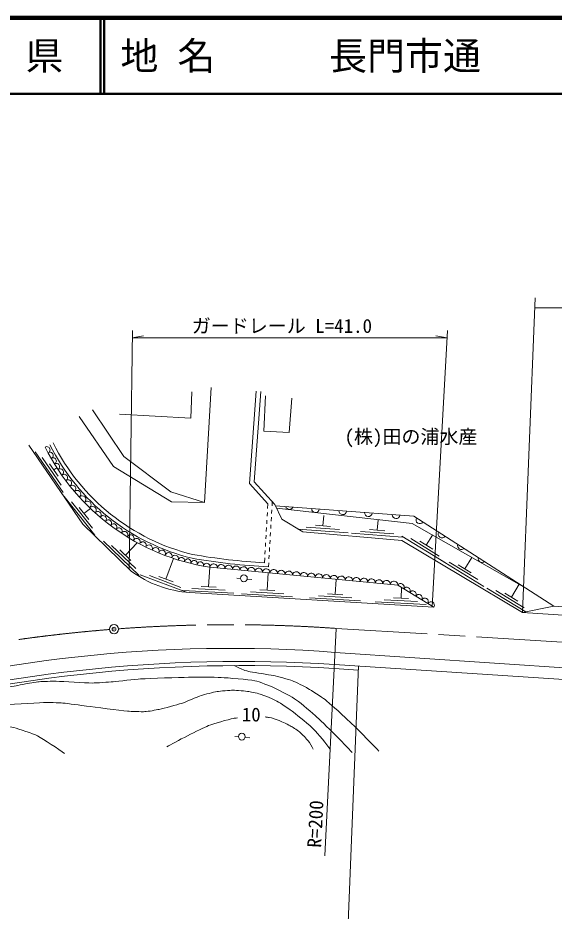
# Model space of a CAD drawing. Units: millimetres, scale not verified. Extents: x 40000 to 680000, y 20000 to 380000.
# Drawn here: x 356875 to 427466, y 262378 to 380000 of the extents above; entities that cross this region are included whole.
import ezdxf
from ezdxf.enums import TextEntityAlignment as Align

# ---------------------------------------------------------------- set-up
doc = ezdxf.new("R2010")
doc.units = ezdxf.units.MM
doc.header["$LTSCALE"] = 1000
doc.header["$PDMODE"] = 32
doc.header["$PDSIZE"] = 500
doc.linetypes.add('CHAIN', pattern=[18.5, 12, -1.5, 3.5, -1.5])
for name, color, linetype, lineweight in [('M-BGD', 7, 'Continuous', 13), ('M-BMK', 2, 'CHAIN', 13), ('M-STR-HTXT', 7, 'Continuous', 13), ('M-TTL', 2, 'Continuous', 140), ('M-TTL-LINE', 7, 'Continuous', 50), ('M-TTL-TXT', 7, 'Continuous', 13), ('M-WORK', 1, 'Continuous', 13)]:
    doc.layers.add(name, color=color, linetype=linetype, lineweight=lineweight)
doc.styles.add('ＭＳ ゴシック', font='')
doc.styles.get('ＭＳ ゴシック').set_extended_font_data('MS Gothic')

msp = doc.modelspace()

# ---------------------------------------------------------------- linework, layer by layer
at = {"layer": 'M-BGD'}
msp.add_circle((369537, 299509), 600, dxfattribs=at)
msp.add_point((369537, 299509), dxfattribs=at)
at = {"layer": 'M-BMK'}
msp.add_line((398790, 299604), (468841, 295374), dxfattribs=at)
for start, end in [(85.97175, 94.22915), (94.57466, 105.79814)]:
    msp.add_arc((384811, 101099), 198997, start, end, dxfattribs=at)
at = {"layer": 'M-STR-HTXT'}
for p, q in [((423313, 301701), (424986, 343121)), ((424933, 341813), (448675, 341813)), ((371947, 338823), (371514, 307423)), ((413436, 338823), (411391, 302429)), ((373434, 338130), (371934, 337880)), ((371934, 337880), (413383, 337880)), ((411883, 338130), (413383, 337880)), ((400039, 252756), (401728, 294663))]:
    msp.add_line(p, q, dxfattribs=at)
at = {"layer": 'M-TTL'}
msp.add_line((680000, 380000), (40000, 380000), dxfattribs=at)
at = {"layer": 'M-TTL-LINE'}
for p, q in [((367750, 380000), (367750, 370000)), ((368250, 380000), (368250, 370000)), ((40000, 370000), (680000, 370000))]:
    msp.add_line(p, q, dxfattribs=at)
at = {"layer": 'M-WORK'}
for p, q in [((362838, 317497), (359145, 322870)), ((362569, 318472), (360076, 322098)), ((362161, 319647), (361028, 321296)), ((361594, 320472), (362015, 320761)), ((367026, 311869), (362968, 316971)), ((366690, 312822), (363950, 316266)), ((366201, 313967), (364956, 315532)), ((365578, 314750), (366415, 315415)), ((389792, 316023), (389754, 315374)), ((390307, 315237), (390278, 314738)), ((390368, 316282), (390336, 315737)), ((389725, 314875), (389695, 314376)), ((390248, 314239), (390219, 313740)), ((397040, 313109), (397144, 314487)), ((389608, 312878), (389578, 312379)), ((389666, 313877), (389637, 313377)), ((390190, 313241), (390160, 312742)), ((399209, 312615), (394821, 312945)), ((398037, 313034), (396043, 313184)), ((404180, 312542), (404283, 313920)), ((389549, 311880), (389520, 311381)), ((390131, 312243), (390102, 311743)), ((400345, 312199), (393746, 312695)), ((407485, 311632), (400776, 312136)), ((406349, 312048), (401961, 312378)), ((405177, 312467), (403183, 312617)), ((413154, 308243), (407418, 311758)), ((410631, 310563), (411451, 311902)), ((372859, 306592), (368129, 311081)), ((371024, 309244), (372592, 310896)), ((389490, 310882), (389461, 310383)), ((390073, 311244), (390043, 310745)), ((412334, 309133), (408583, 311432)), ((411483, 310041), (409778, 311086)), ((372392, 307490), (369201, 310519)), ((371749, 308555), (370298, 309932)), ((389432, 309883), (389403, 309384)), ((390014, 310246), (389985, 309747)), ((376363, 306091), (377380, 308812)), ((389373, 308885), (389335, 308236)), ((389897, 308249), (389865, 307704)), ((389956, 309248), (389926, 308749)), ((418230, 305140), (412494, 308655)), ((417410, 306030), (413659, 308329)), ((415707, 307460), (416628, 308963)), ((381987, 305088), (382131, 307664)), ((416560, 306938), (414854, 307983)), ((379088, 304367), (372980, 306650)), ((378308, 305011), (374186, 306552)), ((377299, 305740), (375426, 306441)), ((385691, 306221), (386175, 306176)), ((387062, 306095), (387680, 306038)), ((389708, 304632), (389836, 306924)), ((398651, 304103), (398761, 306068)), ((384165, 304635), (379772, 304881)), ((382986, 305032), (380989, 305143)), ((390706, 304576), (388709, 304687)), ((407319, 303583), (407396, 304963)), ((423743, 301788), (418625, 304924)), ((421838, 303729), (422873, 305418)), ((385309, 304241), (378591, 304616)), ((411636, 302414), (379484, 304335)), ((393030, 303785), (386312, 304160)), ((391886, 304179), (387493, 304425)), ((401973, 303257), (395255, 303632)), ((400829, 303651), (396436, 303897)), ((399649, 304048), (397653, 304159)), ((408317, 303528), (406320, 303639)), ((423542, 302298), (419790, 304597)), ((422691, 303207), (420986, 304252)), ((410641, 302737), (403923, 303112)), ((409497, 303131), (405104, 303377)), ((423313, 301701), (427422, 302532)), ((518676, 296558), (427422, 302532)), ((397295, 269663), (398790, 299604)), ((509327, 288924), (398633, 296455)), ((401706, 294122), (398527, 294332)), ((509248, 287541), (398554, 294873)), ((385426, 285374), (385910, 285330)), ((386796, 285249), (387415, 285192))]:
    msp.add_line(p, q, dxfattribs=at)
for points in [[(366716, 328369), (370834, 322260), (376989, 317587), (381431, 316198), (382311, 331330)], [(379784, 330738), (379664, 327298), (370267, 327817)], [(389792, 316023), (387377, 318673), (388242, 330862)], [(517973, 295504), (423313, 301701), (407420, 311198), (394373, 312310), (391630, 313995), (390704, 315912), (387994, 318887), (388840, 330820)], [(389493, 330212), (389231, 325593), (392587, 325390), (392941, 329910)], [(381431, 316198), (377082, 316291), (369446, 320918), (364957, 327489)], [(371801, 307146), (365408, 313331), (358328, 323743)], [(427422, 302532), (409009, 314393), (390791, 315733)], [(390934, 315437), (408800, 313406), (423450, 305091)], [(411636, 302414), (406876, 305290), (382150, 307661)]]:
    msp.add_lwpolyline(points, dxfattribs=at)
for centre in [(386625, 306203), (386359, 285356)]:
    msp.add_circle(centre, 450, dxfattribs=at)
for centre, radius, start, end in [((360680, 323117), 425, 299.83142, 119.83142), ((386588, 336505), 29184, 206.49517, 261.25369), ((386588, 336505), 28484, 206.49517, 256.21305), ((386553, 336513), 27984, 206.49517, 256.21305), ((361102, 322381), 425, 299.83142, 119.83142), ((361525, 321644), 425, 299.83142, 119.83142), ((361947, 320907), 425, 299.83142, 119.83142), ((362428, 320177), 451, 306.71513, 126.71513), ((362968, 319453), 451, 306.71513, 126.71513), ((363508, 318730), 451, 306.71513, 126.71513), ((364048, 318006), 451, 306.71513, 126.71513), ((364659, 317292), 491, 314.11934, 134.11934), ((365342, 316587), 491, 314.11934, 134.11934), ((366026, 315883), 491, 314.11934, 134.11934), ((366709, 315178), 491, 314.11934, 134.11934), ((392625, 315772), 500, 196.09708, 335.49047), ((396050, 315359), 500, 177.25833, 354.32922), ((367396, 314558), 437, 322.27021, 142.27021), ((368088, 314023), 437, 322.27021, 142.27021), ((399646, 315082), 500, 175.79377, 355.79377), ((403016, 314834), 500, 175.79377, 355.79377), ((406663, 314566), 500, 175.79377, 355.79377), ((409783, 313895), 500, 147.21157, 327.21157), ((368779, 313488), 437, 322.27021, 142.27021), ((369470, 312954), 437, 322.27021, 142.27021), ((370162, 312419), 437, 322.27021, 142.27021), ((370909, 311921), 463, 330.205, 150.205), ((371713, 311461), 463, 330.205, 150.205), ((412692, 312021), 500, 147.21157, 327.21157), ((372517, 311000), 463, 330.205, 150.205), ((373321, 310540), 463, 330.205, 150.205), ((374150, 310140), 459, 338.35203, 158.35203), ((415255, 310504), 500, 160.26763, 314.15551), ((375002, 309802), 459, 338.35203, 158.35203), ((375855, 309464), 459, 338.35203, 158.35203), ((376707, 309125), 459, 338.35203, 158.35203), ((377560, 308787), 459, 338.35203, 158.35203), ((378402, 308522), 427, 347.05604, 167.05604), ((379235, 308331), 427, 347.05604, 167.05604), ((380068, 308139), 427, 347.05604, 167.05604), ((394702, 395588), 88016, 260.25178, 266.8495), ((394702, 395588), 87516, 260.25178, 266.48405), ((380901, 307948), 427, 347.05604, 167.05604), ((381733, 307757), 427, 347.05604, 167.05604), ((417973, 308782), 500, 163.17943, 311.24372), ((380469, 318934), 14632, 233.67108, 266.1387), ((382644, 307613), 497, 354.52223, 174.52223), ((383633, 307519), 497, 354.52223, 174.52223), ((384622, 307424), 497, 354.52223, 174.52223), ((385612, 307329), 497, 354.52223, 174.52223), ((386601, 307234), 497, 354.52223, 174.52223), ((387590, 307139), 497, 354.52223, 174.52223), ((388579, 307044), 497, 354.52223, 174.52223), ((389568, 306949), 497, 354.52223, 174.52223), ((390557, 306855), 497, 354.52223, 174.52223), ((391546, 306760), 497, 354.52223, 174.52223), ((392535, 306665), 497, 354.52223, 174.52223), ((393524, 306570), 497, 354.52223, 174.52223), ((394513, 306475), 497, 354.52223, 174.52223), ((395502, 306380), 497, 354.52223, 174.52223), ((396491, 306286), 497, 354.52223, 174.52223), ((397480, 306191), 497, 354.52223, 174.52223), ((398469, 306096), 497, 354.52223, 174.52223), ((399458, 306001), 497, 354.52223, 174.52223), ((400448, 305906), 497, 354.52223, 174.52223), ((401437, 305811), 497, 354.52223, 174.52223), ((402426, 305716), 497, 354.52223, 174.52223), ((403415, 305622), 497, 354.52223, 174.52223), ((404404, 305527), 497, 354.52223, 174.52223), ((405393, 305432), 497, 354.52223, 174.52223), ((406382, 305337), 497, 354.52223, 174.52223), ((407273, 305050), 463, 328.86103, 148.86103), ((408066, 304571), 463, 328.86103, 148.86103), ((408860, 304091), 463, 328.86103, 148.86103), ((409653, 303612), 463, 328.86103, 148.86103), ((410446, 303133), 463, 328.86103, 148.86103), ((411240, 302654), 463, 328.86103, 148.86103), ((384784, 115142), 181841, 85.63228, 106.97887), ((386351, 100946), 194311, 86.39949, 106.20156), ((386358, 100945), 193770, 86.39949, 106.20239)]:
    msp.add_arc(centre, radius, start, end, dxfattribs=at)
for points, knots in [([(404386, 283449), (403887, 283987), (402360, 285574), (401841, 286093), (401454, 286480), (400262, 287609), (399857, 287977), (399356, 288435), (397849, 289809), (397312, 290225), (396882, 290558), (395503, 291440), (395032, 291712), (394642, 291937), (393436, 292547), (393015, 292704), (392527, 292886), (391013, 293289), (390503, 293398), (389901, 293527), (388068, 293780), (387462, 293894), (387280, 293928), (386738, 294068), (386567, 294140), (386322, 294245), (385826, 294479), (385346, 294712)], [0, 0, 0, 0, 1, 1, 1, 2, 2, 2, 3, 3, 3, 4, 4, 4, 5, 5, 5, 6, 6, 6, 7, 7, 7, 8, 8, 8, 9, 9, 9, 9]), ([(400870, 283260), (400456, 283711), (399186, 285040), (398755, 285475), (398261, 285972), (396763, 287450), (396243, 287921), (395724, 288390), (394141, 289771), (393565, 290168), (393025, 290541), (391285, 291478), (390690, 291755), (390185, 291989), (388624, 292606), (388078, 292713), (387198, 292886), (384511, 293096), (383616, 293143), (382764, 293188), (380205, 293192), (379352, 293176), (378089, 293152), (374300, 293020), (373039, 292945), (372309, 292901), (370131, 292642), (369403, 292581), (368855, 292536), (367209, 292411), (366659, 292416), (365706, 292424), (362852, 292625), (361900, 292647), (361457, 292658), (360126, 292621), (359685, 292581), (359288, 292545), (358109, 292336), (357716, 292267), (357499, 292229), (356854, 292083), (356637, 292048), (356422, 292012), (355774, 291927), (355557, 291913), (355359, 291900), (354761, 291897), (354562, 291913), (354397, 291926), (354160, 291948), (353883, 291974)], [0, 0, 0, 0, 1, 1, 1, 2, 2, 2, 3, 3, 3, 4, 4, 4, 5, 5, 5, 6, 6, 6, 7, 7, 7, 8, 8, 8, 9, 9, 9, 10, 10, 10, 11, 11, 11, 12, 12, 12, 13, 13, 13, 14, 14, 14, 15, 15, 15, 16, 16, 16, 17, 17, 17, 17]), ([(397995, 283690), (397615, 284251), (396320, 285827), (395843, 286309), (395349, 286808), (393718, 288150), (393159, 288576), (392739, 288897), (391421, 289783), (390958, 290037), (390574, 290249), (389356, 290755), (388941, 290897), (388620, 291007), (387625, 291243), (387289, 291293), (386876, 291356), (385624, 291459), (385206, 291459), (384782, 291459), (383510, 291363), (383091, 291293), (382667, 291223), (381416, 290900), (381008, 290765), (380482, 290589), (378957, 289913), (378430, 289740), (377852, 289549), (376083, 289081), (375489, 288947), (375116, 288863), (373985, 288670), (373604, 288649), (373149, 288624), (371778, 288672), (371324, 288715), (370236, 288818), (366987, 289242), (365903, 289376), (365281, 289453), (363420, 289722), (362796, 289773), (362288, 289815), (360759, 289861), (360251, 289839), (359072, 289788), (355532, 289597), (354367, 289409), (351358, 288926), (342395, 287113), (339412, 286488), (338689, 286337), (336560, 285707), (335842, 285530), (335462, 285436), (334310, 285207), (333925, 285133), (333556, 285062), (332447, 284853), (332074, 284802), (331719, 284754), (330648, 284637), (330289, 284637), (330043, 284637), (329299, 284721), (329066, 284802), (328695, 284933), (327920, 285255), (327203, 285569)], [0, 0, 0, 0, 1, 1, 1, 2, 2, 2, 3, 3, 3, 4, 4, 4, 5, 5, 5, 6, 6, 6, 7, 7, 7, 8, 8, 8, 9, 9, 9, 10, 10, 10, 11, 11, 11, 12, 12, 12, 13, 13, 13, 14, 14, 14, 15, 15, 15, 16, 16, 16, 17, 17, 17, 18, 18, 18, 19, 19, 19, 20, 20, 20, 21, 21, 21, 22, 22, 22, 23, 23, 23, 23]), ([(385793, 287828), (385568, 287800), (385377, 287772), (385248, 287746), (384579, 287611), (382595, 287069), (381966, 286801), (380836, 286320), (377544, 284646), (376489, 284015)], [0, 0, 0, 0, 1, 1, 1, 2, 2, 2, 3, 3, 3, 3]), ([(395727, 283720), (395630, 283947), (395252, 284590), (395101, 284786), (394912, 285029), (394272, 285698), (394038, 285899), (393821, 286085), (393106, 286566), (392858, 286708), (392554, 286882), (391610, 287345), (391286, 287476), (391027, 287580), (390228, 287834), (389953, 287881), (389835, 287900), (389643, 287923), (389421, 287944)], [0, 0, 0, 0, 1, 1, 1, 2, 2, 2, 3, 3, 3, 4, 4, 4, 5, 5, 5, 6, 6, 6, 6]), ([(327269, 283059), (327604, 282968), (328625, 282755), (328968, 282705), (329363, 282646), (330554, 282534), (330952, 282516), (331367, 282496), (332615, 282488), (333029, 282516), (333316, 282535), (334176, 282653), (334446, 282752), (335099, 282991), (336965, 283931), (337610, 284192), (338204, 284432), (340020, 285063), (340632, 285254), (341154, 285418), (342742, 285843), (343276, 285963), (343673, 286051), (344879, 286246), (345283, 286293), (346382, 286422), (349685, 286762), (350789, 286846), (351323, 286886), (352931, 286940), (353466, 286912), (354045, 286881), (355779, 286686), (356342, 286548), (356986, 286391), (358879, 285747), (359469, 285444), (360221, 285058), (362351, 283660), (363005, 283124)], [0, 0, 0, 0, 1, 1, 1, 2, 2, 2, 3, 3, 3, 4, 4, 4, 5, 5, 5, 6, 6, 6, 7, 7, 7, 8, 8, 8, 9, 9, 9, 10, 10, 10, 11, 11, 11, 12, 12, 12, 13, 13, 13, 13])]:
    msp.add_open_spline(points, degree=3, knots=knots, dxfattribs=at)

# ---------------------------------------------------------------- texts
at = {"layer": 'M-STR-HTXT', "style": 'ＭＳ ゴシック'}
for s, p in [('ガードレール L=41.0', (391633, 337971)), ('(株)田の浦水産', (408624, 323395))]:
    msp.add_text(s, height=1833, dxfattribs=at).set_placement(p, align=Align.BOTTOM_CENTER)
at = {"layer": 'M-TTL-TXT', "style": 'ＭＳ ゴシック'}
msp.add_text('山\u3000口\u3000県', height=3666, dxfattribs=at).set_placement((350375, 375000), align=Align.MIDDLE_CENTER)
msp.add_text('地 名      長門市通', height=3666, dxfattribs=at).set_placement((370380, 375000), align=Align.MIDDLE_LEFT)
at = {"layer": 'M-WORK', "style": 'ＭＳ ゴシック'}
for s, rotation, p in [('10', 359.998, (387592, 286800)), ('R=200', 86.998, (397499, 273781))]:
    msp.add_text(s, height=1833, rotation=rotation, dxfattribs=at).set_placement(p, align=Align.BOTTOM_CENTER)

doc.saveas('drawing.dxf')
